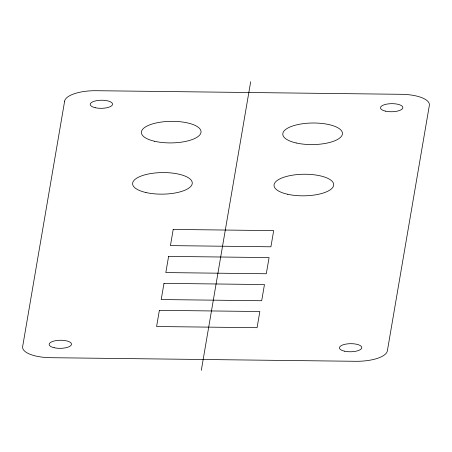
<?xml version="1.0" encoding="UTF-8"?>
<svg xmlns="http://www.w3.org/2000/svg" width="452" height="452" viewBox="0 0 452 452"><rect width="100%" height="100%" fill="white"/><g stroke="black" fill="none" stroke-linecap="round" stroke-linejoin="round"><path stroke-width="0.68" d="M201.321 370.278L250.679 81.722M64.636 101.141L22.656 346.554A29.832 10.786 -0.7 0 0 50.579 357.69L355.747 361.295A29.832 10.786 -0.7 0 0 387.364 350.859L429.343 105.446A29.832 10.786 -0.7 0 0 401.421 94.31L96.253 90.705A29.832 10.786 -0.7 0 0 64.636 101.141M159.364 310.338L156.601 326.519L257.081 327.7L259.849 311.518L159.364 310.338M163.98 283.364L161.211 299.546L261.691 300.733L264.46 284.551L163.98 283.364M168.596 256.397L165.827 272.579L266.307 273.765L269.076 257.583L168.596 256.397M173.206 229.43L170.438 245.611L270.917 246.798L273.686 230.616L173.206 229.43M145.956 192.529A29.832 10.786 -0.7 0 0 192.213 183.715A29.832 10.786 -0.7 0 0 149.154 173.845A29.832 10.786 -0.7 0 0 145.956 192.529M287.376 194.202A29.832 10.786 -0.7 0 0 333.632 185.382A29.832 10.786 -0.7 0 0 290.574 175.517A29.832 10.786 -0.7 0 0 287.376 194.202M296.139 142.962A29.832 10.786 -0.7 0 0 342.396 134.142A29.832 10.786 -0.7 0 0 299.337 124.277A29.832 10.786 -0.7 0 0 296.139 142.962M154.725 141.29A29.832 10.786 -0.7 0 0 200.982 132.476A29.832 10.786 -0.7 0 0 157.917 122.605A29.832 10.786 -0.7 0 0 154.725 141.29M54.15 347.735A11.187 4.045 -0.7 0 0 71.495 344.43A11.187 4.045 -0.7 0 0 55.347 340.729A11.187 4.045 -0.7 0 0 54.15 347.735M344.43 351.159A11.187 4.045 -0.7 0 0 361.775 347.854A11.187 4.045 -0.7 0 0 345.627 344.153A11.187 4.045 -0.7 0 0 344.43 351.159M385.488 111.141A11.187 4.045 -0.7 0 0 402.834 107.836A11.187 4.045 -0.7 0 0 386.686 104.135A11.187 4.045 -0.7 0 0 385.488 111.141M95.208 107.717A11.187 4.045 -0.7 0 0 112.554 104.412A11.187 4.045 -0.7 0 0 96.406 100.711A11.187 4.045 -0.7 0 0 95.208 107.717"/></g></svg>
